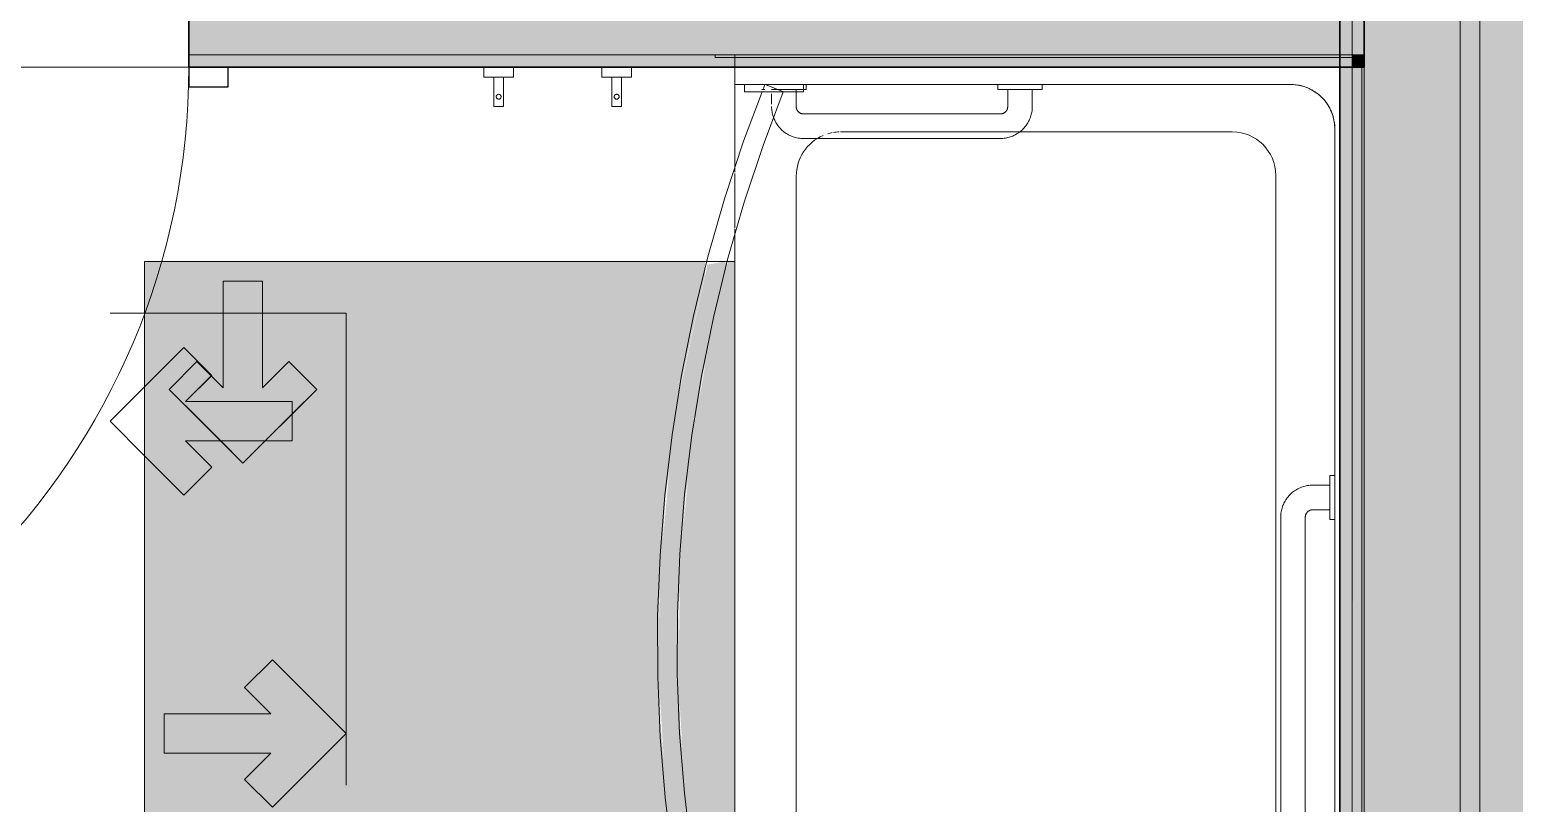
# Model space of a CAD drawing. Header units: inches. Extents: x 6 to 8416, y -388 to 6104.
# Drawn here: x 6471.1 to 6546.5, y 369.3 to 408.6 of the extents above; entities that cross this region are included whole.
import ezdxf

# ---------------------------------------------------------------- set-up
doc = ezdxf.new("R2010")
doc.units = ezdxf.units.IN
doc.header["$MEASUREMENT"] = 0
doc.linetypes.add('Dash 1_16_', pattern=[48, 24, -24])
doc.linetypes.add('Hidden 1_16_', pattern=[36, 24, -12])
for name, color, linetype, lineweight in [('A-DOOR', 31, 'Continuous', 18), ('A-DOOR-FRAM', 31, 'Continuous', 25), ('A-GENM', 13, 'Continuous', 18), ('A-ROOM', 32, 'Continuous', 13), ('A-WALL', 113, 'Continuous', 25), ('A-WALL-PATT', 111, 'Continuous', 35), ('I-WALL', 2, 'Continuous', 25), ('P-SANR-FIXT', 6, 'Continuous', 18), ('Q-SPCQ', 91, 'Continuous', 18)]:
    doc.layers.add(name, color=color, linetype=linetype, lineweight=lineweight)

# ---------------------------------------------------------------- blocks, each defined once
blk = doc.blocks.new('GM BA Shower-Unit-Tub-Prefab-ICC ADA-AM - ICC Type B_ Option B Forward_ 60_W x 32_D-2924853-LEVEL 3 - PLAN Copy 1 Copy 1')
at = {"layer": 'A-GENM'}
blk.add_line((59.375, 32), (60, 32), dxfattribs=at)
blk = doc.blocks.new('PL BA Toilet-Unit-Two Piece-ICC ADA-AM - ICC Type B_ Side Approach_ Side Bar-1978641-LEVEL 3 - PLAN Copy 1 Copy 1')
at = {"layer": 'A-GENM', "linetype": 'Hidden 1_16_', "lineweight": 9}
for p, q in [((0, 56), (48, 56)), ((48, 56), (48, 24)), ((39.75, 54.25), (37.75, 52.25)), ((37.75, 52.25), (39.75, 54.25)), ((41.164, 52.836), (39.75, 54.25)), ((39.75, 54.25), (41.164, 52.836)), ((39.828, 51.5), (41.164, 52.836)), ((37.75, 52.25), (36, 50.5)), ((36, 50.5), (37.75, 52.25)), ((41.141, 52.812), (39.828, 51.5)), ((45.25, 51.5), (39.828, 51.5)), ((39.828, 51.5), (45.25, 51.5)), ((45.25, 49.5), (45.25, 51.5)), ((45.25, 51.5), (45.25, 50.875)), ((45.25, 50.875), (45.25, 49.5)), ((36, 50.5), (37.75, 48.75)), ((37.75, 48.75), (36, 50.5)), ((41.164, 48.164), (39.828, 49.5)), ((39.828, 49.5), (45.25, 49.5)), ((41.625, 49.5), (39.828, 49.5)), ((39.828, 49.5), (41.164, 48.164)), ((43.875, 49.5), (41.625, 49.5)), ((45.25, 49.5), (43.875, 49.5)), ((37.75, 48.75), (39.75, 46.75)), ((39.75, 46.75), (37.75, 48.75)), ((39.75, 46.75), (41.164, 48.164)), ((41.164, 48.164), (39.75, 46.75))]:
    blk.add_line(p, q, dxfattribs=at)
blk = doc.blocks.new('GM Clearance-Rect-AM - 30_ x 48_  - A117 2017 Existing _ Type B _ A117 2009 _ CBC-V246-LEVEL 3 - PLAN Copy 1 Copy 1')
at = {"layer": 'A-GENM', "linetype": 'Hidden 1_16_', "lineweight": 9, "transparency": 33554560}
h = blk.add_hatch(color=256, dxfattribs=at)
h.paths.add_polyline_path([(-6.991, 0), (15, 0), (14.865, 4.705), (14.159, 7.141), (12.32, 14.947), (11.787, 18.299), (11.214, 24.639), (11.148, 30.645), (11.479, 35.998), (12.278, 41.836), (13.485, 47.308), (13.485, 48), (-15, 48), (-15, 0)])
h.paths.add_polyline_path([(15, 7.775), (15, 48), (14.667, 48), (13.728, 44.092), (12.765, 38.451), (12.231, 32.814), (12.135, 26.714), (12.448, 21.317), (13.252, 15.39), (14.486, 9.664), (14.989, 7.815)])
blk.add_hatch(color=256, dxfattribs=at).paths.add_polyline_path([(15, 4.326), (14.865, 8.27), (13.713, 12.987), (12.752, 18.657), (12.22, 24.46), (12.135, 30.286), (12.478, 35.946), (13.367, 42.21), (14.624, 47.841), (14.492, 48), (13.614, 47.841), (12.13, 41.068), (11.845, 39.201), (11.217, 32.454), (11.104, 27.516), (11.508, 20.747), (12.336, 14.859), (13.593, 9.14), (14.865, 4.705)])
at = {"layer": 'A-GENM', "linetype": 'Hidden 1_16_', "lineweight": 9}
for p, q in [((13.652, 48), (-15, 48)), ((-15, 48), (-15, 0)), ((13.652, 48), (-15, 48)), ((-15, 48), (-15, 0)), ((-15, 41.625), (-15, 48)), ((-15, 48), (13.652, 48)), ((14.309, 48), (13.943, 48)), ((14.309, 48), (13.943, 48)), ((13.943, 48), (14.309, 48)), ((15, 48), (14.667, 48)), ((15, 48), (14.667, 48)), ((14.667, 48), (15, 48)), ((15, 7.775), (15, 48)), ((15, 7.775), (15, 48)), ((15, 48), (15, 7.775)), ((-15, 38.125), (-15, 41.625)), ((-15, 0), (-15, 38.125))]:
    blk.add_line(p, q, dxfattribs=at)
blk = doc.blocks.new('z Nested-Shower Surround-Tub-Prefab - Variable-V247-LEVEL 3 - PLAN Copy 1 Copy 1')
at = {"layer": 'A-GENM', "lineweight": 9}
for p, q in [((60, 33), (59.875, 33)), ((59.875, 33), (59.875, 0.625)), ((59.875, 32), (59.875, 33)), ((59.875, 33), (60, 33)), ((60, 0.625), (60, 33)), ((60, 33), (60, 32)), ((59.875, 1.25), (59.875, 32)), ((60, 32), (60, 1.25)), ((0, 0), (60, 0)), ((59.875, 0.125), (0.125, 0.125)), ((59.875, 0.625), (59.875, 0.125)), ((60, 0), (60, 0.625))]:
    blk.add_line(p, q, dxfattribs=at)
at = {"layer": 'A-GENM'}
for p, q in [((9.275, 32), (49.5, 32)), ((49.5, 32), (50.725, 32)), ((50.725, 32), (51.148, 32)), ((51.2, 32), (53.966, 32)), ((54.047, 32), (58.5, 32)), ((58.5, 32), (58.5, 30.75)), ((60, 32), (58.5, 32)), ((58.5, 32), (58.5, 30.75)), ((58.5, 30.75), (58.5, 32)), ((58.5, 32), (59.375, 32)), ((59.375, 32), (59.71, 32)), ((60, 0.625), (60, 32)), ((60, 32), (60, 1.25)), ((58.5, 30.75), (58.5, 29.25)), ((58.5, 30.75), (58.5, 29.25)), ((58.5, 29.25), (58.5, 30.75)), ((53.839, 28.873), (6.409, 28.873)), ((58.5, 29.25), (58.5, 3.75)), ((58.5, 29.25), (58.5, 3.75)), ((58.5, 3.75), (58.5, 29.25)), ((56.089, 18.5), (56.089, 26.623)), ((56.089, 6.712), (56.089, 18.5)), ((53.877, 4.5), (6.371, 4.5)), ((56.25, 1.5), (3.75, 1.5)), ((56.25, 1.5), (3.75, 1.5)), ((3.75, 1.5), (56.25, 1.5)), ((0, 0), (60, 0)), ((60, 0), (60, 0.625))]:
    blk.add_line(p, q, dxfattribs=at)
for centre, radius, start, end in [((53.839, 26.623), 2.25, 23.01288, 90), ((53.839, 26.623), 2.25, 10.6675, 16.57426), ((53.839, 26.623), 2.25, 1.82866, 9.29916), ((53.877, 6.712), 2.212, 270, 360), ((56.25, 3.75), 2.25, 270, 360), ((56.25, 3.75), 2.25, 339.97132, 345), ((56.25, 3.75), 2.25, 339.97132, 345), ((56.25, 3.75), 2.25, 345, 0), ((56.25, 3.75), 2.25, 345, 360), ((56.25, 3.75), 2.25, 315, 330), ((56.25, 3.75), 2.25, 315, 330), ((56.25, 3.75), 2.25, 330, 335.02868), ((56.25, 3.75), 2.25, 330, 335.02868), ((56.25, 3.75), 2.25, 335.02868, 339.97132), ((56.25, 3.75), 2.25, 335.02868, 339.97132), ((56.25, 3.75), 2.25, 270, 285), ((56.25, 3.75), 2.25, 270, 285), ((56.25, 3.75), 2.25, 285, 290.02868), ((56.25, 3.75), 2.25, 285, 290.02868), ((56.25, 3.75), 2.25, 290.02868, 294.97132), ((56.25, 3.75), 2.25, 290.02868, 294.97132), ((56.25, 3.75), 2.25, 294.97132, 300), ((56.25, 3.75), 2.25, 294.97132, 300), ((56.25, 3.75), 2.25, 300, 315), ((56.25, 3.75), 2.25, 300, 315)]:
    blk.add_arc(centre, radius, start, end, dxfattribs=at)
blk = doc.blocks.new('z Nested-Shower Grab Bars - Variable-V248-LEVEL 3 - PLAN Copy 1 Copy 1')
at = {"layer": 'A-GENM', "linetype": 'Dash 1_16_', "lineweight": 9}
for p, q in [((56.75, 29.125), (56.75, 29.087)), ((56.75, 29.125), (56.75, 29.087)), ((56.75, 29.087), (56.75, 28.974)), ((56.75, 29.087), (56.75, 28.974)), ((57, 28.974), (57, 29.125)), ((57, 28.974), (57, 29.125)), ((57, 28.563), (57, 28.795)), ((57, 28.563), (57, 28.795)), ((55.364, 28.543), (55.303, 28.521)), ((55.426, 28.562), (55.364, 28.543)), ((55.489, 28.578), (55.426, 28.562)), ((55.552, 28.593), (55.489, 28.578)), ((55.616, 28.604), (55.552, 28.593)), ((55.68, 28.613), (55.616, 28.604)), ((55.745, 28.62), (55.68, 28.613)), ((55.81, 28.624), (55.745, 28.62)), ((55.875, 28.625), (55.81, 28.624)), ((56.516, 28.625), (55.998, 28.625)), ((56.75, 28.541), (56.75, 28.625)), ((56.75, 28.541), (56.75, 28.625)), ((56.75, 28.313), (56.75, 28.541)), ((56.75, 28.313), (56.75, 28.541)), ((56.75, 28.162), (56.75, 28.313)), ((56.75, 28.162), (56.75, 28.313)), ((56.75, 28), (56.75, 28.162)), ((56.75, 28), (56.75, 28.162)), ((56.75, 27.838), (56.75, 28)), ((56.75, 27.838), (56.75, 28)), ((57, 28.113), (57, 28.503)), ((57, 28.113), (57, 28.503)), ((57, 27.749), (57, 28)), ((57, 27.749), (57, 28)), ((55.875, 27.375), (56.75, 27.375)), ((56.75, 27.688), (56.75, 27.838)), ((56.75, 27.688), (56.75, 27.838)), ((56.75, 27.709), (56.75, 26.875)), ((56.75, 27.375), (56.75, 27.688)), ((56.75, 27.375), (56.75, 27.688)), ((56.75, 27.687), (56.75, 26.875)), ((57, 27.438), (57, 27.709)), ((57, 27.438), (57, 27.709)), ((57, 27.205), (57, 27.438)), ((57, 27.205), (57, 27.438)), ((57, 27.026), (57, 27.205)), ((57, 27.026), (57, 27.205)), ((54.25, 27), (54.25, 17)), ((55.5, 17), (55.5, 27)), ((56.75, 26.875), (57, 26.875)), ((57, 26.913), (57, 27.026)), ((57, 26.913), (57, 27.026)), ((57, 26.875), (57, 26.913)), ((57, 26.875), (57, 26.913)), ((56.75, 16.625), (55.875, 16.625)), ((57, 17.125), (56.75, 17.125)), ((56.75, 17.125), (56.75, 16.313)), ((56.75, 17.125), (56.75, 14.875)), ((56.75, 16.313), (56.75, 16.625)), ((56.75, 15.375), (56.75, 16.625)), ((57, 17.087), (57, 17.125)), ((57, 17.087), (57, 17.125)), ((57, 16.974), (57, 17.087)), ((57, 16.974), (57, 17.087)), ((57, 16.795), (57, 16.974)), ((57, 16.795), (57, 16.974)), ((57, 16.563), (57, 16.795)), ((57, 16.563), (57, 16.795)), ((56.75, 16.162), (56.75, 16.313)), ((56.75, 16), (56.75, 16.162)), ((56.75, 15.838), (56.75, 16)), ((57, 16.291), (57, 16.563)), ((57, 16.291), (57, 16.563)), ((57, 16), (57, 16.291)), ((57, 16), (57, 16.291)), ((57, 15.709), (57, 16)), ((57, 15.709), (57, 16)), ((55.875, 15.375), (56.75, 15.375)), ((56.75, 15.688), (56.75, 15.838)), ((56.75, 15.375), (56.75, 15.688)), ((56.75, 15.687), (56.75, 14.875)), ((57, 15.438), (57, 15.709)), ((57, 15.438), (57, 15.709)), ((57, 15.205), (57, 15.438)), ((57, 15.205), (57, 15.438)), ((57, 15.026), (57, 15.205)), ((57, 15.026), (57, 15.205)), ((56.75, 14.875), (57, 14.875)), ((57, 14.913), (57, 15.026)), ((57, 14.913), (57, 15.026)), ((57, 14.875), (57, 14.913)), ((57, 14.875), (57, 14.913)), ((35, 2.75), (13, 2.75)), ((35, 2.75), (13, 2.75)), ((13, 1.5), (35, 1.5)), ((13, 1.5), (35, 1.5)), ((35.375, 1.125), (35.375, 0.25)), ((35.375, 1.125), (35.375, 0.25)), ((36.625, 0.25), (36.625, 1.125)), ((36.625, 0.25), (36.625, 1.125)), ((34.875, 0.25), (34.875, 0)), ((35.687, 0.25), (34.875, 0.25)), ((35.687, 0.25), (34.875, 0.25)), ((34.875, 0.25), (34.875, 0)), ((37.125, 0.25), (34.875, 0.25)), ((35.687, 0.25), (34.875, 0.25)), ((34.875, 0), (34.913, 0)), ((34.875, 0), (34.913, 0)), ((34.875, 0), (34.913, 0)), ((34.875, 0), (34.913, 0)), ((34.913, 0), (35.026, 0)), ((34.913, 0), (35.026, 0)), ((34.913, 0), (35.026, 0)), ((34.913, 0), (35.026, 0)), ((35.026, 0), (35.205, 0)), ((35.026, 0), (35.205, 0)), ((35.026, 0), (35.205, 0)), ((35.026, 0), (35.205, 0)), ((35.205, 0), (35.438, 0)), ((35.205, 0), (35.438, 0)), ((35.205, 0), (35.438, 0)), ((35.205, 0), (35.438, 0)), ((35.375, 0.25), (35.688, 0.25)), ((35.375, 0.25), (35.688, 0.25)), ((35.375, 0.25), (36.625, 0.25)), ((35.375, 0.25), (35.688, 0.25)), ((35.438, 0), (35.709, 0)), ((35.438, 0), (35.709, 0)), ((35.438, 0), (35.709, 0)), ((35.438, 0), (35.709, 0)), ((35.688, 0.25), (35.838, 0.25)), ((35.688, 0.25), (36.313, 0.25)), ((35.688, 0.25), (35.838, 0.25)), ((35.709, 0), (36, 0)), ((35.709, 0), (36, 0)), ((35.709, 0), (36, 0)), ((35.709, 0), (36, 0)), ((35.838, 0.25), (36, 0.25)), ((35.838, 0.25), (36, 0.25)), ((36, 0.25), (36.162, 0.25)), ((36, 0.25), (36.162, 0.25)), ((36, 0), (36.291, 0)), ((36, 0), (36.291, 0)), ((36, 0), (36.291, 0)), ((36, 0), (36.291, 0)), ((36.162, 0.25), (36.313, 0.25)), ((36.162, 0.25), (36.313, 0.25)), ((36.291, 0), (36.563, 0)), ((36.291, 0), (36.563, 0)), ((36.291, 0), (36.563, 0)), ((36.291, 0), (36.563, 0)), ((37.125, 0.25), (36.313, 0.25)), ((37.125, 0.25), (36.313, 0.25)), ((36.313, 0.25), (36.625, 0.25)), ((36.313, 0.25), (36.625, 0.25)), ((37.125, 0.25), (36.313, 0.25)), ((36.313, 0.25), (36.625, 0.25)), ((36.563, 0), (36.795, 0)), ((36.563, 0), (36.795, 0)), ((36.563, 0), (36.795, 0)), ((36.563, 0), (36.795, 0)), ((36.795, 0), (36.974, 0)), ((36.795, 0), (36.974, 0)), ((36.795, 0), (36.974, 0)), ((36.795, 0), (36.974, 0)), ((36.974, 0), (37.087, 0)), ((36.974, 0), (37.087, 0)), ((36.974, 0), (37.087, 0)), ((36.974, 0), (37.087, 0)), ((37.087, 0), (37.125, 0)), ((37.087, 0), (37.125, 0)), ((37.087, 0), (37.125, 0)), ((37.087, 0), (37.125, 0)), ((37.125, 0), (37.125, 0.25)), ((37.125, 0), (37.125, 0.25))]:
    blk.add_line(p, q, dxfattribs=at)
at = {"layer": 'A-GENM', "linetype": 'Dash 1_16_', "lineweight": 9, "flags": 128}
for points in [[(55.303, 28.521), (55.242, 28.497), (55.183, 28.47), (55.125, 28.441), (55.068, 28.41), (55.012, 28.377), (54.957, 28.341), (54.905, 28.303), (54.853, 28.264), (54.803, 28.222), (54.756, 28.178), (54.709, 28.132), (54.665, 28.085), (54.623, 28.035), (54.582, 27.984), (54.544, 27.932), (54.508, 27.878), (54.474, 27.823), (54.442, 27.766), (54.412, 27.708), (54.385, 27.649), (54.36, 27.589), (54.338, 27.528), (54.318, 27.466), (54.301, 27.403), (54.286, 27.34), (54.274, 27.276), (54.264, 27.212), (54.257, 27.147), (54.252, 27.083), (54.25, 27.018), (54.25, 27)], [(55.5, 27), (55.5, 27.015), (55.501, 27.03), (55.503, 27.045), (55.505, 27.06), (55.507, 27.075), (55.511, 27.089), (55.515, 27.104), (55.519, 27.118), (55.524, 27.132), (55.53, 27.146), (55.536, 27.16), (55.542, 27.173), (55.55, 27.186), (55.557, 27.199), (55.565, 27.212), (55.574, 27.224), (55.583, 27.236), (55.593, 27.247), (55.603, 27.258), (55.614, 27.269), (55.625, 27.279), (55.636, 27.289), (55.648, 27.298), (55.66, 27.307), (55.672, 27.316), (55.685, 27.323), (55.698, 27.331), (55.712, 27.338), (55.725, 27.344), (55.739, 27.35), (55.753, 27.355), (55.767, 27.359), (55.782, 27.363), (55.797, 27.367), (55.811, 27.37), (55.826, 27.372), (55.841, 27.373), (55.856, 27.375), (55.871, 27.375), (55.875, 27.375)], [(54.25, 17), (54.251, 16.935), (54.255, 16.87), (54.262, 16.805), (54.271, 16.741), (54.282, 16.677), (54.297, 16.614), (54.313, 16.551), (54.332, 16.489), (54.354, 16.428), (54.378, 16.367), (54.405, 16.308), (54.434, 16.25), (54.465, 16.193), (54.498, 16.137), (54.534, 16.082), (54.572, 16.03), (54.611, 15.978), (54.653, 15.928), (54.697, 15.881), (54.743, 15.834), (54.79, 15.79), (54.84, 15.748), (54.891, 15.707), (54.943, 15.669), (54.997, 15.633), (55.052, 15.599), (55.109, 15.567), (55.167, 15.537), (55.226, 15.51), (55.286, 15.485), (55.347, 15.463), (55.409, 15.443), (55.472, 15.426), (55.535, 15.411), (55.599, 15.399), (55.663, 15.389), (55.728, 15.382), (55.792, 15.377), (55.857, 15.375), (55.875, 15.375)], [(55.875, 16.625), (55.86, 16.625), (55.845, 16.626), (55.83, 16.628), (55.815, 16.63), (55.8, 16.632), (55.786, 16.636), (55.771, 16.64), (55.757, 16.644), (55.743, 16.649), (55.729, 16.655), (55.715, 16.661), (55.702, 16.667), (55.689, 16.675), (55.676, 16.682), (55.663, 16.69), (55.651, 16.699), (55.639, 16.708), (55.628, 16.718), (55.617, 16.728), (55.606, 16.739), (55.596, 16.75), (55.586, 16.761), (55.577, 16.773), (55.568, 16.785), (55.559, 16.797), (55.552, 16.81), (55.544, 16.823), (55.537, 16.837), (55.531, 16.85), (55.525, 16.864), (55.52, 16.878), (55.516, 16.892), (55.512, 16.907), (55.508, 16.922), (55.505, 16.936), (55.503, 16.951), (55.502, 16.966), (55.5, 16.981), (55.5, 16.996), (55.5, 17)], [(36.625, 1.125), (36.624, 1.19), (36.62, 1.255), (36.613, 1.32), (36.604, 1.384), (36.593, 1.448), (36.578, 1.511), (36.562, 1.574), (36.543, 1.636), (36.521, 1.697), (36.497, 1.758), (36.47, 1.817), (36.441, 1.875), (36.41, 1.932), (36.377, 1.988), (36.341, 2.043), (36.303, 2.095), (36.264, 2.147), (36.222, 2.197), (36.178, 2.244), (36.132, 2.291), (36.085, 2.335), (36.035, 2.377), (35.984, 2.418), (35.932, 2.456), (35.878, 2.492), (35.823, 2.526), (35.766, 2.558), (35.708, 2.588), (35.649, 2.615), (35.589, 2.64), (35.528, 2.662), (35.466, 2.682), (35.403, 2.699), (35.34, 2.714), (35.276, 2.726), (35.212, 2.736), (35.147, 2.743), (35.083, 2.748), (35.018, 2.75), (35, 2.75)], [(36.625, 1.125), (36.624, 1.19), (36.62, 1.255), (36.613, 1.32), (36.604, 1.384), (36.593, 1.448), (36.578, 1.511), (36.562, 1.574), (36.543, 1.636), (36.521, 1.697), (36.497, 1.758), (36.47, 1.817), (36.441, 1.875), (36.41, 1.932), (36.377, 1.988), (36.341, 2.043), (36.303, 2.095), (36.264, 2.147), (36.222, 2.197), (36.178, 2.244), (36.132, 2.291), (36.085, 2.335), (36.035, 2.377), (35.984, 2.418), (35.932, 2.456), (35.878, 2.492), (35.823, 2.526), (35.766, 2.558), (35.708, 2.588), (35.649, 2.615), (35.589, 2.64), (35.528, 2.662), (35.466, 2.682), (35.403, 2.699), (35.34, 2.714), (35.276, 2.726), (35.212, 2.736), (35.147, 2.743), (35.083, 2.748), (35.018, 2.75), (35, 2.75)], [(35, 1.5), (35.015, 1.5), (35.03, 1.499), (35.045, 1.497), (35.06, 1.495), (35.075, 1.493), (35.089, 1.489), (35.104, 1.485), (35.118, 1.481), (35.132, 1.476), (35.146, 1.47), (35.16, 1.464), (35.173, 1.458), (35.186, 1.45), (35.199, 1.443), (35.212, 1.435), (35.224, 1.426), (35.236, 1.417), (35.247, 1.407), (35.258, 1.397), (35.269, 1.386), (35.279, 1.375), (35.289, 1.364), (35.298, 1.352), (35.307, 1.34), (35.316, 1.328), (35.323, 1.315), (35.331, 1.302), (35.338, 1.288), (35.344, 1.275), (35.35, 1.261), (35.355, 1.247), (35.359, 1.233), (35.363, 1.218), (35.367, 1.203), (35.37, 1.189), (35.372, 1.174), (35.373, 1.159), (35.375, 1.144), (35.375, 1.129), (35.375, 1.125)], [(35, 1.5), (35.015, 1.5), (35.03, 1.499), (35.045, 1.497), (35.06, 1.495), (35.075, 1.493), (35.089, 1.489), (35.104, 1.485), (35.118, 1.481), (35.132, 1.476), (35.146, 1.47), (35.16, 1.464), (35.173, 1.458), (35.186, 1.45), (35.199, 1.443), (35.212, 1.435), (35.224, 1.426), (35.236, 1.417), (35.247, 1.407), (35.258, 1.397), (35.269, 1.386), (35.279, 1.375), (35.289, 1.364), (35.298, 1.352), (35.307, 1.34), (35.316, 1.328), (35.323, 1.315), (35.331, 1.302), (35.338, 1.288), (35.344, 1.275), (35.35, 1.261), (35.355, 1.247), (35.359, 1.233), (35.363, 1.218), (35.367, 1.203), (35.37, 1.189), (35.372, 1.174), (35.373, 1.159), (35.375, 1.144), (35.375, 1.129), (35.375, 1.125)]]:
    blk.add_lwpolyline(points, dxfattribs=at)
blk = doc.blocks.new('z Nested-Clearance-Shower-AM - Tub_Shower - ICC Type B - Option B_ Forward _ CBC 11A-2223343-LEVEL 3 - PLAN Copy 1 Copy 1')
at = {"layer": 'A-GENM', "linetype": 'Hidden 1_16_', "lineweight": 9}
for p, q in [((48, 30), (0, 30)), ((48, 0), (48, 30)), ((25, 29), (23, 29)), ((23, 29), (23, 23.578)), ((23, 23.578), (23, 29)), ((23, 29), (25, 29)), ((25, 23.578), (25, 29)), ((25, 29), (25, 23.578)), ((41.5, 28.75), (37.75, 25)), ((40.833, 28.083), (41.5, 28.75)), ((42.914, 27.336), (41.5, 28.75)), ((41.5, 28.75), (42.914, 27.336)), ((38.875, 26.125), (40.672, 27.922)), ((41.578, 26), (42.914, 27.336)), ((42.914, 27.336), (42.187, 26.609)), ((42.187, 26.609), (41.578, 26)), ((37.75, 25), (38.875, 26.125)), ((47, 26), (41.578, 26)), ((41.578, 26), (47, 26)), ((47, 24), (47, 26)), ((47, 26), (47, 24)), ((21.664, 24.914), (20.25, 23.5)), ((20.25, 23.5), (21.664, 24.914)), ((23, 23.578), (21.664, 24.914)), ((21.664, 24.914), (23, 23.578)), ((26.336, 24.914), (25, 23.578)), ((25, 23.578), (26.336, 24.914)), ((27.75, 23.5), (26.336, 24.914)), ((26.336, 24.914), (27.75, 23.5)), ((37.75, 25), (41.5, 21.25)), ((38.875, 23.875), (37.75, 25)), ((20.25, 23.5), (24, 19.75)), ((24, 19.75), (20.25, 23.5)), ((24, 19.75), (27.75, 23.5)), ((27.75, 23.5), (24, 19.75)), ((40.25, 22.5), (38.875, 23.875)), ((42.914, 22.664), (41.578, 24)), ((41.578, 24), (47, 24)), ((47, 24), (41.578, 24)), ((41.578, 24), (42.914, 22.664)), ((41.5, 21.25), (42.914, 22.664)), ((42.914, 22.664), (41.5, 21.25)), ((41.5, 21.25), (40.25, 22.5)), ((0, 0), (48, 0))]:
    blk.add_line(p, q, dxfattribs=at)
blk = doc.blocks.new('z Nested-Shower Extra Gyp Layer - Variable-2223807-LEVEL 3 - PLAN Copy 1 Copy 1')
at = {"layer": 'A-GENM', "lineweight": 9}
for p, q in [((60, 0.625), (0, 0.625)), ((0, 0.625), (60, 0.625)), ((60, 0), (0, 0)), ((0, 0), (60, 0)), ((60, 0), (60, 0.625)), ((60, 0.625), (60, 0))]:
    blk.add_line(p, q, dxfattribs=at)
blk = doc.blocks.new('SE BA Shower Curtain Rod-AM - 1_ Dia__ 76_ AFF-V249-LEVEL 3 - PLAN Copy 1 Copy 1')
at = {"layer": 'Q-SPCQ'}
for p, q in [((57, 1.5), (56.625, 1.5)), ((56.625, 1.5), (56.625, 0.75)), ((56.625, 1.5), (56.625, -1.5)), ((57, -1.5), (57, 1.5)), ((57, 0.75), (57, 1.5)), ((56.72, -0.232), (56.905, 0.232)), ((56.765, -0.12), (56.812, 0)), ((56.998, 0.464), (56.786, 0.544)), ((56.812, 0), (56.86, 0.12)), ((56.86, 0.12), (56.905, 0.232)), ((56.905, 0.232), (56.973, 0.402)), ((56.905, 0.232), (56.943, 0.328)), ((56.943, 0.328), (56.973, 0.402)), ((56.973, 0.402), (56.991, 0.449)), ((56.973, 0.402), (56.991, 0.449)), ((56.991, 0.449), (56.998, 0.464)), ((56.991, 0.449), (56.998, 0.464)), ((57, 0.388), (57, 0.75)), ((57, 0), (57, 0.388)), ((56.625, -0.391), (56.625, -0.75)), ((56.625, -0.75), (56.625, -1.5)), ((56.627, -0.464), (56.634, -0.449)), ((56.627, -0.464), (56.634, -0.449)), ((56.634, -0.449), (56.652, -0.402)), ((56.634, -0.449), (56.652, -0.402)), ((56.652, -0.402), (56.72, -0.232)), ((56.652, -0.402), (56.72, -0.232)), ((56.72, -0.232), (56.765, -0.12)), ((57, -0.388), (57, 0)), ((57, -0.75), (57, -0.388)), ((57, -1.5), (57, -0.75)), ((56.625, -1.5), (57, -1.5))]:
    blk.add_line(p, q, dxfattribs=at)
at = {"layer": 'Q-SPCQ', "flags": 128}
for points in [[(56.625, 0.604), (54.115, 1.547), (51.191, 2.513), (48.231, 3.362), (45.239, 4.091), (42.221, 4.7), (39.18, 5.189), (36.123, 5.555), (33.053, 5.798), (29.976, 5.919), (26.897, 5.916), (23.82, 5.791), (20.75, 5.542), (17.694, 5.171), (14.654, 4.678), (11.636, 4.063), (8.646, 3.329), (5.687, 2.475), (2.765, 1.504), (0.375, 0.605)], [(0.375, -0.464), (3.218, 0.604), (6.104, 1.558), (9.026, 2.395), (11.978, 3.115), (14.958, 3.716), (17.959, 4.198), (20.976, 4.56), (24.006, 4.8), (27.043, 4.919), (30.083, 4.916), (33.119, 4.792), (36.149, 4.547), (39.166, 4.181), (42.166, 3.694), (45.144, 3.088), (48.096, 2.363), (51.016, 1.52), (53.901, 0.562), (56.625, -0.464)]]:
    blk.add_lwpolyline(points, dxfattribs=at)
blk = doc.blocks.new('SE BA Robe Hook-AM - Robe Hook-19162411-LEVEL 3 - PLAN Copy 1 Copy 1')
at = {"layer": 'Q-SPCQ'}
for p, q in [((-0.25, 2), (-0.25, 0.5)), ((-0.25, 2), (0, 2)), ((-0.217, 2), (0, 2)), ((0, 2), (0.217, 2)), ((0, 2), (0.25, 2)), ((0.25, 0.5), (0.25, 2)), ((-0.75, 0.5), (-0.75, 0)), ((0, 0.5), (-0.75, 0.5)), ((0, 0.5), (-0.25, 0.5)), ((0, 0.5), (-0.236, 0.5)), ((0, 0.5), (-0.217, 0.5)), ((0.217, 0.5), (0, 0.5)), ((0.25, 0.5), (0, 0.5)), ((0.236, 0.5), (0, 0.5)), ((0.75, 0.5), (0, 0.5)), ((0.75, 0), (0.75, 0.5)), ((0, 0), (-0.75, 0)), ((0.75, 0), (0, 0))]:
    blk.add_line(p, q, dxfattribs=at)
for start, end in [(360, 180), (165, 180), (150, 165), (135, 150), (105, 135), (90, 105), (75, 90), (60, 75), (45, 60), (30, 45), (15, 30), (0, 15), (180, 360), (180, 195), (195, 210), (210, 240), (240, 255), (255, 270), (270, 285), (285, 300), (300, 315), (315, 330), (330, 345), (345, 0)]:
    blk.add_arc((0, 1.5), 0.125, start, end, dxfattribs=at)
blk = doc.blocks.new('Unit-Single-Flush-ICC ADA-AM - 36_ x 84_-NR _U-BA _ BATH_-6493405-LEVEL 3 - PLAN Copy 1 Copy 1')
at = {"layer": 'A-DOOR', "lineweight": 9}
blk.add_arc((18, 2.375), 36, 90, 180, dxfattribs=at)
at = {"layer": 'A-DOOR-FRAM'}
for p, q in [((-18, 3.375), (-20, 3.375)), ((-20, 3.375), (-20, 2.375)), ((-18, 2.375), (-18, 3.375)), ((-20, 2.375), (-18, 2.375))]:
    blk.add_line(p, q, dxfattribs=at)
at = {"layer": 'A-DOOR-FRAM', "lineweight": 18}
for p, q in [((-18, 3.375), (-20, 3.375)), ((-20, 3.375), (-20, 2.375)), ((-18, 3.375), (-18, 2.375)), ((-20, 2.375), (-18, 2.375))]:
    blk.add_line(p, q, dxfattribs=at)
blk = doc.blocks.new('SE BA Robe Hook-AM - Robe Hook-V1105-LEVEL 3 - PLAN Copy 1 Copy 1')
at = {"layer": 'Q-SPCQ'}
for p, q in [((-0.25, 2), (-0.25, 0.5)), ((-0.25, 2), (0, 2)), ((-0.217, 2), (0, 2)), ((0, 2), (0.217, 2)), ((0, 2), (0.25, 2)), ((0.25, 0.5), (0.25, 2)), ((-0.75, 0.5), (-0.75, 0)), ((0, 0.5), (-0.75, 0.5)), ((0, 0.5), (-0.25, 0.5)), ((0, 0.5), (-0.236, 0.5)), ((0, 0.5), (-0.217, 0.5)), ((0.217, 0.5), (0, 0.5)), ((0.25, 0.5), (0, 0.5)), ((0.236, 0.5), (0, 0.5)), ((0.75, 0.5), (0, 0.5)), ((0.75, 0), (0.75, 0.5)), ((0, 0), (-0.75, 0)), ((0.75, 0), (0, 0))]:
    blk.add_line(p, q, dxfattribs=at)
for start, end in [(360, 180), (135, 180), (120, 135), (105, 120), (0, 105), (180, 360), (180, 210), (210, 225), (225, 240), (240, 345), (345, 0)]:
    blk.add_arc((0, 1.5), 0.125, start, end, dxfattribs=at)

msp = doc.modelspace()

# ---------------------------------------------------------------- hatches: boundary and pattern name
at = {"layer": 'A-WALL-PATT'}
msp.add_hatch(color=10, dxfattribs=at).paths.add_polyline_path([(6538.29033733, 338.68577679), (6538.29033733, 468.18577679), (6537.66533733, 468.18577679), (6537.66533733, 338.68577679)])
at = {"layer": 'A-WALL-PATT', "transparency": 33554560}
h = msp.add_hatch(color=10, dxfattribs=at)
h.paths.add_polyline_path([(6501.79553685, 406.68577679), (6538.29033733, 406.69231444), (6538.29033733, 407.31077679), (6479.16533733, 407.31077679), (6479.16533733, 406.68577679)])
h.paths.add_polyline_path([(6439.16533733, 406.68577679), (6443.16533733, 406.68577679), (6443.16533733, 407.31077679), (6438.54033733, 407.31077679), (6438.54033733, 406.68577679)])
msp.add_hatch(color=10, dxfattribs=at).paths.add_polyline_path([(6538.91533733, 406.68577679), (6538.91533733, 407.31077679), (6538.29033733, 407.31077679), (6538.29033733, 406.68577679)])
at = {"layer": 'I-WALL'}
for points in [[(6538.91533733, 338.68577679), (6543.79033733, 338.68577679), (6543.79033733, 468.18577679), (6538.29033733, 468.18577679), (6538.29033733, 407.31077679), (6538.91533733, 407.31077679), (6538.91533733, 347.31077679), (6538.29033733, 347.31077679), (6538.29033733, 338.68577679)], [(6543.79033733, 338.68577679), (6544.79033733, 338.68577679), (6544.79033733, 468.18577679), (6543.79033733, 468.18577679), (6543.79033733, 350.79331081)], [(6550.29033733, 338.68577679), (6550.29033733, 468.18577679), (6544.79033733, 468.18577679), (6544.79033733, 338.68577679)], [(6538.42354196, 347.31077679), (6538.91533733, 347.31077679), (6538.91533733, 407.31077679), (6538.29033733, 407.31077679), (6538.38191552, 347.31077679)]]:
    msp.add_hatch(color=10, dxfattribs=at).paths.add_polyline_path(points)
at = {"layer": 'I-WALL', "transparency": 33554560}
h = msp.add_hatch(color=10, dxfattribs=at)
h.paths.add_polyline_path([(6443.16533733, 407.31077679), (6443.16533733, 410.81077679), (6435.04033733, 410.81077679), (6435.04033733, 407.31077679), (6438.54033733, 407.31077679)])
h.paths.add_polyline_path([(6538.29033733, 407.31077679), (6538.91533733, 407.31077679), (6538.91533733, 410.81077679), (6479.16533733, 410.81077679), (6479.16533733, 407.31077679), (6535.53803685, 407.31077679)])

# ---------------------------------------------------------------- linework, layer by layer
at = {"layer": 'A-ROOM', "lineweight": 9, "flags": 128}
msp.add_lwpolyline([(6038.91533733, 338.68577679), (6383.91533733, 338.68577679), (6383.91533733, 377.31077679), (6388.66533733, 377.31077679), (6388.66533733, 338.74858278), (6388.66533733, 338.18577679), (6432.41533733, 338.18577679), (6432.41533733, 377.31077679), (6439.16533733, 377.31077679), (6439.16533733, 338.18577679), (6537.66533733, 338.18577679), (6537.66533733, 406.68577679), (6509.29033733, 406.68577679), (6436.79033733, 406.68577679), (6436.79033733, 411.43577679), (6506.91533733, 411.43577679), (6506.91533733, 465.81077679)], dxfattribs=at)
at = {"layer": 'A-WALL', "lineweight": 9}
for p, q in [((6543.79033733, 624.56077679), (6543.79033733, 338.68577679)), ((6544.79033733, 624.56077679), (6544.79033733, 338.68577679)), ((6538.29033733, 468.18577679), (6538.29033733, 338.68577679)), ((6479.16533733, 407.31077679), (6538.91533733, 407.31077679))]:
    msp.add_line(p, q, dxfattribs=at)
at = {"layer": 'I-WALL', "lineweight": 35}
for p, q in [((6537.66533733, 338.68577679), (6537.66533733, 468.18577679)), ((6479.16533733, 411.43577679), (6479.16533733, 406.68577679)), ((6538.91533733, 406.68577679), (6538.91533733, 411.43577679)), ((6479.16533733, 406.68577679), (6538.91533733, 406.68577679))]:
    msp.add_line(p, q, dxfattribs=at)

# ---------------------------------------------------------------- block references
at = {"layer": 'A-DOOR', "rotation": 180}
msp.add_blockref('Unit-Single-Flush-ICC ADA-AM - 36_ x 84_-NR _U-BA _ BATH_-6493405-LEVEL 3 - PLAN Copy 1 Copy 1', (6461.16533733, 409.06077679), dxfattribs=at)
at = {"layer": 'A-GENM', "lineweight": 9, "rotation": 90.00000000000001}
msp.add_blockref('z Nested-Shower Surround-Tub-Prefab - Variable-V247-LEVEL 3 - PLAN Copy 1 Copy 1', (6538.91533733, 347.31077679), dxfattribs=at)
at = {"layer": 'A-GENM', "rotation": 90.00000000000001}
for name in ['GM BA Shower-Unit-Tub-Prefab-ICC ADA-AM - ICC Type B_ Option B Forward_ 60_W x 32_D-2924853-LEVEL 3 - PLAN Copy 1 Copy 1', 'z Nested-Shower Extra Gyp Layer - Variable-2223807-LEVEL 3 - PLAN Copy 1 Copy 1']:
    msp.add_blockref(name, (6538.91533733, 347.31077679), dxfattribs=at)
at = {"layer": 'A-GENM', "linetype": 'Dash 1_16_', "lineweight": 9, "rotation": 90.00000000000001}
msp.add_blockref('z Nested-Shower Grab Bars - Variable-V248-LEVEL 3 - PLAN Copy 1 Copy 1', (6537.41533733, 348.81077679), dxfattribs=at)
at = {"layer": 'A-GENM', "linetype": 'Hidden 1_16_', "lineweight": 9}
msp.add_blockref('GM Clearance-Rect-AM - 30_ x 48_  - A117 2017 Existing _ Type B _ A117 2009 _ CBC-V246-LEVEL 3 - PLAN Copy 1 Copy 1', (6491.91533733, 348.81077679), dxfattribs=at)
at = {"layer": 'A-GENM', "linetype": 'Hidden 1_16_', "lineweight": 9, "rotation": 90.00000000000001}
msp.add_blockref('z Nested-Clearance-Shower-AM - Tub_Shower - ICC Type B - Option B_ Forward _ CBC 11A-2223343-LEVEL 3 - PLAN Copy 1 Copy 1', (6506.91533733, 348.81077679), dxfattribs=at)
at = {"layer": 'P-SANR-FIXT'}
msp.add_blockref('PL BA Toilet-Unit-Two Piece-ICC ADA-AM - ICC Type B_ Side Approach_ Side Bar-1978641-LEVEL 3 - PLAN Copy 1 Copy 1', (6439.16533733, 338.18577679), dxfattribs=at)
at = {"layer": 'Q-SPCQ'}
for name, p, rotation in [('SE BA Robe Hook-AM - Robe Hook-V1105-LEVEL 3 - PLAN Copy 1 Copy 1', (6494.91533733, 406.68577679), 180), ('SE BA Robe Hook-AM - Robe Hook-19162411-LEVEL 3 - PLAN Copy 1 Copy 1', (6500.91533733, 406.68577679), 180), ('SE BA Shower Curtain Rod-AM - 1_ Dia__ 76_ AFF-V249-LEVEL 3 - PLAN Copy 1 Copy 1', (6508.91533733, 348.81077679), 90.00000000000001)]:
    msp.add_blockref(name, p, dxfattribs=dict(at, rotation=rotation))

doc.saveas('drawing.dxf')
